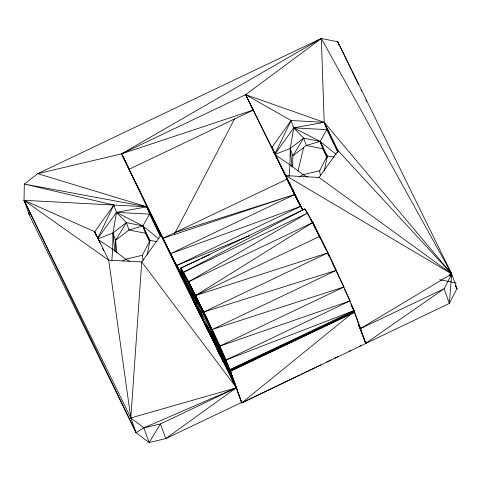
<?xml version="1.0" encoding="UTF-8"?>
<svg xmlns="http://www.w3.org/2000/svg" width="481" height="481" viewBox="0 0 481 481"><rect width="100%" height="100%" fill="white"/><g stroke="black" fill="none" stroke-linecap="round" stroke-linejoin="round"><path stroke-width="0.72" d="M241.558 402.465L165.735 438.612L149.152 442.532L136.057 432.623L29.305 215.001L24.05 200.33L24.303 184.061L37.716 173.677L321.35 38.468L337.818 41.793L451.695 273.942L456.95 288.618L449.368 303.409L241.769 402.886L236.303 387.794L162.644 237.494L146.921 206.818L122.3 155.375L220.418 355.669L220.033 354.196M115.416 251.437L115.584 240.344L112.957 233.002L116.474 212.368L113.847 205.026L24.303 184.061L146.921 206.818L169.222 250.829L168.512 249.537M292.682 166.931L292.857 155.838L290.229 148.503L293.741 127.862L291.113 120.527L245.641 94.697L121.549 153.848L37.716 173.677L146.921 206.818L184.963 284.349L215.103 344.492L223.25 361.748L221.549 357.479M111.869 260.209L112.704 249.272L112.957 233.002L126.371 222.625L142.839 225.95L158.916 238.907M289.087 176.431L289.977 164.773L290.229 148.503L303.643 138.119L320.112 141.444L336.189 154.407M299.988 374.891L241.769 402.886L236.514 388.209L226.04 365.861L210.9 329.96L203.517 314.37L203.77 312.019L188.666 281.728L180.844 268.055L304.93 208.904C323.893 242.063 339.796 277.02 354.659 312.187L360.756 329.377L358.459 324.344M217.833 350.144L206.734 328.589L206.944 327.777L204.172 321.861M147.18 254.876L149.964 240.476L142.839 225.95L116.474 212.368L97.787 238.432M324.308 171.092L327.236 155.97L320.112 141.444L293.741 127.862L275.06 153.926M289.7 185.287L290.019 183.826M326.755 158.111L327.236 155.97L334.367 157.095M297.979 171.104L303.631 147.499M97.679 238.372L113.847 205.026L146.921 206.818L160.383 235.858M160.239 236.61L160.882 235.275L141.763 261.947L130.802 417.947L136.057 432.623L143.897 427.856L236.303 387.794L236.574 388.257L230.315 370.827L354.407 311.67L351.226 304.87M274.946 153.866L291.113 120.527L324.194 122.312L451.695 273.942L449.368 303.409L444.113 288.732L451.695 273.942L321.35 38.468L315.398 41.673M337.181 152.772L338.155 150.769L324.194 122.312L321.35 38.468L121.549 153.848L163.931 240.253M143.122 260.431L142.382 255.267L149.964 240.476L157.095 241.6M320.394 175.926L319.655 170.761L327.236 155.97M174.284 234.367L234.596 118.813M96.158 235.702L94.727 231.698L113.847 205.026L24.05 200.33L108.688 260.155L141.763 261.947L236.105 387.385L216.757 348.659L216.751 347.883L221.14 356.637M116.937 253.024L115.584 240.344L126.371 222.625L116.474 212.368L146.921 206.818L149.549 214.153L160.263 235.997M337.963 152.032L324.194 122.312L293.741 127.862L303.643 138.119L292.857 155.838L306.271 145.454L320.112 141.444L326.821 129.648L324.194 122.312L245.641 94.697L321.35 38.468M274.146 153.198L271.999 147.192L291.113 120.527M353.132 312.397L241.769 402.886L236.303 387.794L235.456 386.58M115.584 240.344L128.998 229.96L142.839 225.95L149.549 214.153L116.474 212.368M310.413 218.945L312.752 222.577L327.862 252.862L195.659 295.484L312.752 222.577L304.93 208.904L183.538 272.246C202.663 310.185 222.877 347.913 236.574 388.257L223.154 360.732M344.582 289.406L350.054 300.884L219.787 346.14L203.77 312.019L188.666 281.728L307.63 213.089L183.538 272.246M122.649 260.991L125.8 259.181L142.382 255.267M299.29 176.846L303.072 174.675L319.655 170.761M301.34 374.242L314.881 367.731M316.233 367.081L320.971 364.802M326.389 362.193L331.126 359.914M334.511 358.291L337.896 356.661M349.404 351.13L350.757 350.475M359.56 346.242L360.912 345.592M253.295 110.053L129.209 169.204L121.549 153.848L253.295 110.053L245.641 94.697L298.178 201.786M162.518 237.013L162.969 238.287L287.061 179.136L300.637 206.583M303.024 210.053L300.859 206.271L176.774 265.422L170.027 252.453L195.779 304.172L203.896 321.47L208.351 327.868L214.322 339.508L219.895 354.082L224.182 362.253L224.417 363.997M188.666 281.728L312.752 222.577L326.623 250.854M195.659 295.484L319.751 236.333M203 311.309L200.968 312.283L203.896 321.47M327.862 252.862L203.77 312.019L188.756 288.708L176.774 265.422L249.453 235.78M209.71 327.224L208.351 327.868L211.989 338.023L216.179 346.434L214.093 342.532M327.284 252.2L336.201 270.382L212.115 329.533L343.879 286.989L336.423 271.555M219.787 346.14L343.879 286.989M199.831 259.241L180.844 268.055L203.77 312.019L225.962 360.035L350.054 300.884M180.844 268.055L180.862 269.619L203.77 312.019L229.966 369.715L354.052 310.564L350.877 303.794M231.565 369.955L238.342 366.726M241.733 365.109L248.515 361.874M249.873 361.231L269.534 351.851M272.925 350.24L279.708 347.005M283.099 345.388L289.881 342.159M291.233 341.51L312.933 331.168M314.291 330.519L321.067 327.29M324.459 325.673L331.241 322.438M332.599 321.795L354.407 311.67L229.966 369.715M230.315 370.827L354.659 312.187L230.567 371.338L231.361 374.128L230.008 372.793L226.04 365.861L208.321 330.315L212.187 338.594M201.19 258.616L210.005 254.521M275.3 154.269L290.229 148.503L292.081 166.943M98.034 238.774L112.957 233.002L114.815 251.449M225.962 360.035L354.052 310.564M209.758 327.357L208.351 327.868C199.014 306.427 187.734 286.051 176.774 265.422L195.779 304.172L200.968 312.283L202.387 311.808M300.859 206.271L170.629 253.643L294.715 194.486L302.501 209.644M162.969 238.287L294.715 194.486L175.312 232.407M336.201 270.382L203.77 312.019L188.756 288.708L180.862 269.619M143.897 427.856L149.152 442.532L160.48 423.941L165.735 438.612L236.303 387.794L130.802 417.947L108.688 260.155L94.727 231.698L24.05 200.33L130.802 417.947L143.897 427.856L160.48 423.941L236.303 387.794L236.67 388.528L203.77 312.019L180.736 272.354L182.095 273.683L183.604 276.761M246.386 96.224L285.954 175.655L288.582 182.99L290.031 182.726M317.586 177.705L319.035 177.441L338.155 150.769L451.695 273.942L360.395 328.637L365.855 343.735L358.501 324.296M293.741 127.862L326.821 129.648L337.86 152.152M285.954 175.655L319.035 177.441L451.695 273.942L285.954 175.655L302.681 209.956M288.582 182.99L290.055 183.069M326.948 157.365L322.739 148.779L306.271 145.454L303.643 138.119M439.67 279.677L456.138 282.996M149.681 241.871L145.466 233.285L128.998 229.96L126.371 222.625M236.399 387.951L230.207 370.604M307.557 177.116L303.072 174.675L289.977 164.773L275.853 155.351M129.648 261.273L125.8 259.181L112.704 249.272L98.581 239.857M219.913 354.154L221.645 357.732L221.29 356.758M219.895 354.082L215.38 340.374L213.582 339.231L212.644 339.514L182.588 279.124L182.744 279.569L169.54 251.479M311.081 220.148L312.752 222.577L319.883 237.337M449.326 274.843L450.414 276.809M456.222 287.307L456.95 288.618L455.645 285.912M207.275 328.745L211.357 337.205M203.517 314.37L197.547 302.735L196.488 301.87L195.779 304.172L188.756 288.708M291.552 188.293L301.581 208.141M360.618 329.082L358.976 325.667M206.734 328.589L193.855 302.02M235.949 386.946L217.22 348.671M450.018 274.489L451.01 276.503M455.627 285.924L456.95 288.618M353.307 309.433L365.65 343.314L444.113 288.732L360.395 328.637L358.477 324.567M275.92 157.179L276.569 158.502M170.761 254.172L208.52 331.15M163.504 239.273L165.512 243.398M351.202 69.517L337.818 41.793L339.069 45.286M351.851 70.869L358.381 84.397M360.99 89.809L361.646 91.156M365.885 99.952L366.54 101.305M450.096 274.417L451.076 276.443M327.669 253.439L328.962 256.126M332.527 263.504L334.8 268.2M24.05 200.33L136.057 432.623M208.856 331.824L211.989 338.023M314.105 226.052L312.752 222.577L318.861 235.401M352.176 306.98L354.407 311.67M315.536 228.697L312.752 222.577L315.614 228.667L312.752 222.577L314.189 225.968M208.087 327.489L235.401 385.84M216.402 347.979L219.558 354.713M271.999 147.192L284.83 174.886M94.727 231.698L100.048 243.182M102.549 248.581L103.487 250.607M312.752 222.577L315.572 228.691M176.034 264.923L182.744 279.569M327.122 157.155L320.112 141.444L322.739 148.779M149.85 241.66L142.839 225.95L145.466 233.285M231.361 374.128L203.77 312.019L210.9 329.96M215.753 346.26L216.757 348.659M225.667 364.965L203.77 312.019L215.38 340.374M220.418 355.669L220.07 354.635L220.051 354.96M28.944 212.794L29.305 215.001M293.41 189.977L293.055 191.438L293.392 189.965M359.944 327.705L358.988 325.757L359.944 327.705M181.553 271.416L181.048 270.382L182.095 273.683L181.553 271.416M226.497 366.66L221.963 357.413L226.725 367.304L226.497 366.66M360.395 328.637L358.483 324.555L360.395 328.637"/></g></svg>
